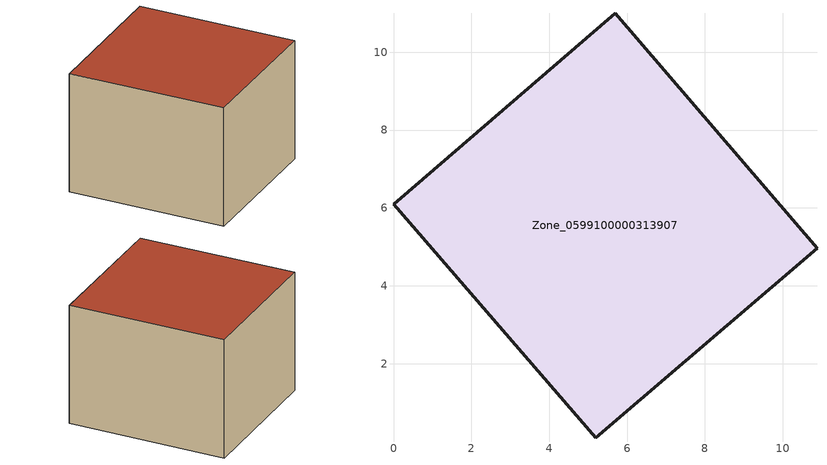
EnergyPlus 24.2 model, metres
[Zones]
Zone_0599100000313907
 floor ground (C_G): 0,6.09 5.7,11.01 10.88,4.97 5.19,0.09 z0
 wall outside (C_F): 5.7,11.01 0,6.09 5.19,0.09 10.88,4.97 5.7,11.01 z0:6.17
 roof outside (C_R): 10.88,4.97 5.7,11.01 0,6.09 5.19,0.09 z6.17
[BUILDING]
Pand.0599100000313907: North Axis=0; Terrain=City; Loads Convergence Tolerance Value=0.04; Temperature Convergence Tolerance Value=0.4; Solar Distribution=FullExterior; Maximum Number of Warmup Days=25; Minimum Number of Warmup Days=1
[Site:Location]
Rotterdam.The.Hague.AP_ZH_NLD Design_Conditions: Latitude=51.96; Longitude=4.45; Time Zone=1; Elevation=-4.5
[SITE:GROUNDTEMPERATURE:BUILDINGSURFACE]
18, 18, 18, 18, 18, 18, 18, 18, 18, 18, 18, 18
[MATERIAL] Thermal Absorptance=0.9; Solar Absorptance=0.7; Visible Absorptance=0.7
Name | Roughness | Thickness | Conductivity | Density | Specific Heat
G.TC.1992-2005 | MediumSmooth | 0.15 | 0.06 | 540 | 1210
F.TC.1992-2005 | Rough | 0.3 | 0.12 | 1920 | 840
R.TC.1992-2005 | MediumRough | 0.2 | 0.08 | 1500 | 1000
[CONSTRUCTION]
C_G: G.TC.1992-2005
C_F: F.TC.1992-2005
C_R: R.TC.1992-2005
[ZONE]
Zone_0599100000313907: Type=1; Multiplier=1; Ceiling Height=Autocalculate; Volume=Autocalculate; Floor Area=autocalculate; Part of Total Floor Area=Yes
[ZONEINFILTRATION:DESIGNFLOWRATE]
Infil_Zone_0599100000313907: Zone or ZoneList or Space or SpaceList=Zone_0599100000313907; Schedule=AlwaysOn; Design Flow Rate Calculation Method=Flow/Area; Flow Rate per Floor Area=0.0015; Constant Term Coefficient=1; Temperature Term Coefficient=0; Velocity Term Coefficient=0; Velocity Squared Term Coefficient=0
[HVACTEMPLATE:ZONE:IDEALLOADSAIRSYSTEM]
Zone_0599100000313907: Maximum Heating Supply Air Temperature=50; Minimum Cooling Supply Air Temperature=13; Maximum Heating Supply Air Humidity Ratio=0.0156; Minimum Cooling Supply Air Humidity Ratio=0.0077; Heating Limit=NoLimit; Cooling Limit=NoLimit; Dehumidification Control Type=ConstantSensibleHeatRatio; Cooling Sensible Heat Ratio=0.7; Dehumidification Setpoint=60; Humidification Control Type=None; Humidification Setpoint=30; Outdoor Air Method=None; Outdoor Air Flow Rate per Person=0.00944; Outdoor Air Flow Rate per Zone Floor Area=0; Outdoor Air Flow Rate per Zone=0; Demand Controlled Ventilation Type=None; Outdoor Air Economizer Type=NoEconomizer; Heat Recovery Type=None; Sensible Heat Recovery Effectiveness=0.7; Latent Heat Recovery Effectiveness=0.65
[ZONECONTROL:THERMOSTAT]
ThermostatControl_Zone_0599100000313907: Zone or ZoneList=Zone_0599100000313907; Control Type Schedule=DualSetpointControlType; Control 1=Thermostat_Zone_0599100000313907; Temperature Difference Between Cutout And Setpoint=0
[THERMOSTATSETPOINT:DUALSETPOINT]
Thermostat_Zone_0599100000313907: Heating Setpoint Temperature Schedule=HeatingSetpoint_Zone_0599100000313907; Cooling Setpoint Temperature Schedule=CoolingSetpoint_Zone_0599100000313907
[SCHEDULE:COMPACT]
HeatingSetpoint_Zone_0599100000313907: Through: 12/31, For: AllDays, Until: 24:00, 21
CoolingSetpoint_Zone_0599100000313907: Through: 12/31, For: AllDays, Until: 24:00, 24
DualSetpointControlType: Through: 12/31, For: AllDays, Until: 24:00, 4
AlwaysOn: Through: 12/31, For: AllDays, Until: 24:00, 1
